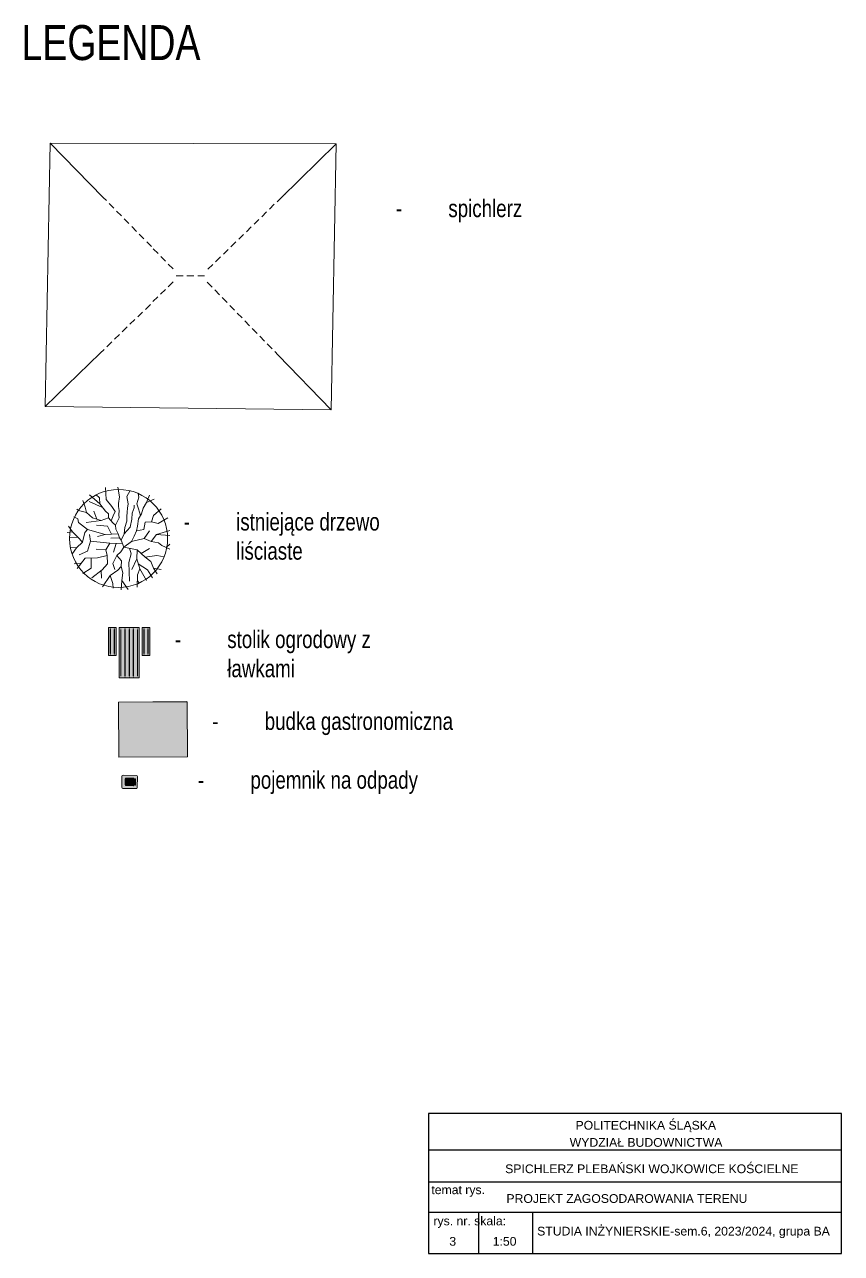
# Model space of a CAD drawing. Header units: millimetres. Extents: x 0 to 673989, y 0 to 383369.
# Drawn here: x 344383 to 356055, y 174675 to 192238 of the extents above; entities that cross this region are included whole.
import ezdxf

# ---------------------------------------------------------------- set-up
doc = ezdxf.new("R2010")
doc.units = ezdxf.units.MM
doc.header["$LTSCALE"] = 500
doc.layers.add('meble', color=5, linetype='Continuous', lineweight=80)
doc.layers.add('tabelka', color=3, linetype='Continuous', lineweight=15)
doc.layers.add('Tekst', color=1, linetype='Continuous')
doc.styles.add('CDMSTYLE', font='CDMSIMPL', dxfattribs={"width": 0.8, "bigfont": 'CDMBIGPL'})
doc.styles.add('PDF Arial', font='arial.ttf')

msp = doc.modelspace()

# ---------------------------------------------------------------- hatches: boundary and pattern name
at = {"layer": 'meble', "lineweight": 25, "true_color": 0xffffff, "transparency": 33554559}
for points in [[(348106, 189815), (348108, 189813), (348109, 189813), (348109, 189814), (348109, 189814)], [(345992, 181333), (345995, 181490), (345990, 181502), (345979, 181507), (345791, 181510), (345779, 181505), (345774, 181494), (345771, 181337), (345776, 181326), (345787, 181321), (345975, 181318), (345987, 181322)], [(345944, 181369), (345945, 181457), (345943, 181463), (345937, 181466), (345831, 181468), (345825, 181465), (345822, 181459), (345820, 181371), (345823, 181364), (345829, 181362), (345935, 181360), (345941, 181362)]]:
    msp.add_hatch(color=7, dxfattribs=at).paths.add_polyline_path(points)
h = msp.add_hatch(color=7, dxfattribs=at)
h.paths.add_polyline_path([(345692, 183620), (345667, 183620), (345667, 183612), (345665, 183612), (345665, 183620), (345610, 183620), (345610, 183612), (345607, 183612), (345607, 183620), (345582, 183620), (345582, 183222), (345607, 183222), (345607, 183230), (345610, 183230), (345610, 183222), (345665, 183222), (345665, 183230), (345667, 183230), (345667, 183222), (345692, 183222)], flags=0)
h.paths.add_polyline_path([(345665, 183593), (345667, 183593), (345667, 183248), (345665, 183248)], flags=0)
h.paths.add_polyline_path([(345607, 183593), (345610, 183593), (345610, 183248), (345607, 183248)], flags=0)
h = msp.add_hatch(color=7, dxfattribs=at)
h.paths.add_polyline_path([(346022, 183620), (345997, 183620), (345997, 183612), (345995, 183612), (345995, 183620), (345940, 183620), (345940, 183612), (345935, 183612), (345935, 183620), (345880, 183620), (345880, 183612), (345875, 183612), (345875, 183620), (345820, 183620), (345820, 183612), (345815, 183612), (345815, 183620), (345760, 183620), (345760, 183612), (345757, 183612), (345757, 183620), (345732, 183620), (345732, 182900), (345757, 182900), (345757, 182907), (345760, 182907), (345760, 182900), (345815, 182900), (345815, 182907), (345820, 182907), (345820, 182900), (345875, 182900), (345875, 182907), (345880, 182907), (345880, 182900), (345935, 182900), (345935, 182907), (345940, 182907), (345940, 182900), (345995, 182900), (345995, 182907), (345997, 182907), (345997, 182900), (346022, 182900)], flags=0)
h.paths.add_polyline_path([(345995, 183593), (345997, 183593), (345997, 182926), (345995, 182926)], flags=0)
h.paths.add_polyline_path([(345935, 183593), (345940, 183593), (345940, 182926), (345935, 182926)], flags=0)
h.paths.add_polyline_path([(345875, 183593), (345880, 183593), (345880, 182926), (345875, 182926)], flags=0)
h.paths.add_polyline_path([(345815, 183593), (345820, 183593), (345820, 182926), (345815, 182926)], flags=0)
h.paths.add_polyline_path([(345757, 183593), (345760, 183593), (345760, 182926), (345757, 182926)], flags=0)
h = msp.add_hatch(color=7, dxfattribs=at)
h.paths.add_polyline_path([(346062, 183620), (346062, 183222), (346087, 183222), (346087, 183230), (346090, 183230), (346090, 183222), (346145, 183222), (346145, 183230), (346147, 183230), (346147, 183222), (346172, 183222), (346172, 183620), (346147, 183620), (346147, 183612), (346145, 183612), (346145, 183620), (346090, 183620), (346090, 183612), (346087, 183612), (346087, 183620)], flags=0)
h.paths.add_polyline_path([(346090, 183593), (346090, 183248), (346087, 183248), (346087, 183593)], flags=0)
h.paths.add_polyline_path([(346147, 183593), (346147, 183248), (346145, 183248), (346145, 183593)], flags=0)

# ---------------------------------------------------------------- linework, layer by layer
at = {"layer": 'meble', "lineweight": 9}
for points in [[(344679, 186780), (344749, 190543)], [(347990, 189707), (348047, 189763), (348833, 190532), (344749, 190543), (345506, 189769), (345552, 189722)], [(348833, 190532), (348763, 186734)], [(348106, 189815), (348109, 189814)], [(345659, 189612), (345591, 189683)], [(345767, 189503), (345698, 189573)], [(347771, 189492), (347841, 189561)], [(347881, 189600), (347951, 189669)], [(345874, 189393), (345805, 189463)], [(345982, 189283), (345913, 189354)], [(347552, 189277), (347622, 189346)], [(347661, 189385), (347732, 189454)], [(346089, 189174), (346020, 189244)], [(347442, 189170), (347512, 189239)], [(346197, 189064), (346128, 189134)], [(346290, 188964), (346221, 189035)], [(347223, 188955), (347293, 189024)], [(347332, 189063), (347403, 189131)], [(346397, 188855), (346329, 188925)], [(346505, 188745), (346436, 188815)], [(347003, 188740), (347073, 188809)], [(347113, 188848), (347183, 188917)], [(346648, 188649), (346550, 188649)], [(346802, 188647), (346703, 188648)], [(346955, 188646), (346857, 188647)], [(346506, 188560), (346435, 188491)], [(347063, 188485), (346994, 188556)], [(346286, 188346), (346215, 188278)], [(346396, 188453), (346325, 188384)], [(347170, 188375), (347101, 188446)], [(347277, 188265), (347208, 188336)], [(346069, 188129), (345999, 188061)], [(346180, 188236), (346109, 188168)], [(347384, 188155), (347315, 188225)], [(347491, 188045), (347422, 188115)], [(345959, 188023), (345889, 187954)], [(347598, 187934), (347529, 188005)], [(345739, 187809), (345668, 187740)], [(345849, 187916), (345779, 187847)], [(347705, 187824), (347636, 187895)], [(347674, 187874), (347674, 187874)], [(347812, 187714), (347743, 187785)], [(345519, 187595), (345465, 187542), (344679, 186780), (348763, 186734), (348006, 187514), (347957, 187564)], [(345629, 187702), (345558, 187633)], [(347919, 187604), (347850, 187675)], [(345458, 185386), (345310, 185518)], [(345401, 185523), (345454, 185475), (345458, 185386), (345538, 185282), (345584, 185244), (345584, 185190), (345646, 185117), (345684, 185083), (345688, 185025), (345719, 184960), (345737, 184903), (345761, 184871), (345807, 184960), (345892, 185056), (345915, 185167), (345919, 185256), (345949, 185332), (345949, 185367)], [(345539, 185621), (345550, 185451), (345631, 185352), (345677, 185279), (345650, 185217), (345621, 185147)], [(345716, 185626), (345738, 185486), (345727, 185394), (345723, 185348), (345734, 185294), (345730, 185229), (345734, 185186), (345684, 185083)], [(345891, 185578), (345846, 185494), (345865, 185386), (345853, 185325), (345850, 185271), (345846, 185206), (345842, 185140), (345815, 185048), (345807, 184960)], [(346004, 185537), (346015, 185482), (345988, 185386), (346011, 185317), (346038, 185220)], [(346126, 185409), (346166, 185512)], [(345584, 185190), (345478, 185148), (345351, 185186), (345266, 185263), (345151, 185294), (345127, 185310)], [(345266, 185263), (345247, 185340), (345214, 185438)], [(345498, 185334), (345305, 185421)], [(345761, 184871), (345800, 184771), (345911, 184848), (345949, 184925), (345984, 185002), (345996, 185071), (346011, 185175), (346053, 185244), (346076, 185325), (346126, 185409), (346235, 185455)], [(346196, 185133), (346223, 185221), (346332, 185318)], [(345535, 184952), (345284, 185021), (345151, 185121), (345143, 185175), (345086, 185201)], [(345478, 185148), (345262, 185121)], [(345414, 185167), (345370, 185282)], [(345984, 185002), (346085, 185021), (346108, 185125), (346196, 185133), (346292, 185106), (346430, 185187)], [(345209, 184841), (345143, 184914), (345067, 184987), (344993, 184980)], [(345067, 184987), (345008, 185071)], [(345284, 185021), (345243, 184979), (345209, 184841), (345124, 184760)], [(345324, 184856), (345312, 184948)], [(345627, 184956), (345566, 185067), (345412, 185083)], [(345719, 184960), (345535, 184952), (345424, 184921)], [(346092, 184891), (346169, 185002)], [(346458, 184742), (346346, 184791), (346296, 184829), (346192, 184848), (346269, 184948), (346458, 184935)], [(346269, 184948), (346458, 185009)], [(345143, 184914), (345024, 184905)], [(345562, 184648), (345543, 184733), (345601, 184825), (345324, 184856), (345282, 184714), (345163, 184660)], [(345780, 184821), (345601, 184825)], [(346378, 184631), (346273, 184648), (346104, 184625), (345993, 184733), (345800, 184771), (345758, 184702), (345700, 184648), (345766, 184572), (345762, 184495), (345716, 184441), (345608, 184364), (345643, 184249), (345649, 184182)], [(345737, 184903), (345616, 184898)], [(345690, 184823), (345651, 184698)], [(345911, 184848), (346092, 184891), (346192, 184848)], [(346407, 184765), (346459, 184813)], [(345066, 184679), (345124, 184760), (345036, 184767)], [(345343, 184333), (345493, 184445), (345566, 184533), (345562, 184648), (345424, 184618), (345247, 184614), (345136, 184466)], [(345335, 184616), (345332, 184468), (345217, 184391)], [(345543, 184733), (345405, 184741)], [(345700, 184648), (345643, 184537), (345670, 184449)], [(345882, 184755), (345908, 184672), (345870, 184549), (345881, 184283)], [(345985, 184602), (345916, 184452)], [(345993, 184733), (345985, 184602), (346031, 184460), (345996, 184372), (345990, 184199)], [(346048, 184679), (346169, 184752)], [(346104, 184625), (346185, 184564), (346223, 184468), (346278, 184386)], [(345190, 184538), (345089, 184529)], [(345478, 184434), (345481, 184326)], [(345762, 184495), (345789, 184403), (345770, 184291), (345863, 184165)], [(346210, 184329), (346139, 184445), (346008, 184531)], [(346031, 184460), (346123, 184292)], [(346223, 184468), (346334, 184452)], [(345608, 184364), (345494, 184201)], [(345770, 184291), (345762, 184160)], [(345994, 184286), (346022, 184260)], [(346700, 182562), (345724, 182554)]]:
    msp.add_lwpolyline(points, dxfattribs=at)
at = {"layer": 'meble', "color": 8, "lineweight": 9, "true_color": 0x7e7e7e}
for points in [[(345692, 183620), (345667, 183620), (345667, 183612), (345665, 183612), (345665, 183620), (345610, 183620), (345610, 183612), (345607, 183612), (345607, 183620), (345582, 183620), (345582, 183222), (345607, 183222), (345607, 183230), (345610, 183230), (345610, 183222), (345665, 183222), (345665, 183230), (345667, 183230), (345667, 183222), (345692, 183222)], [(345607, 183593), (345610, 183593), (345610, 183248), (345607, 183248)], [(345665, 183593), (345667, 183593), (345667, 183248), (345665, 183248)], [(346022, 183620), (345997, 183620), (345997, 183612), (345995, 183612), (345995, 183620), (345940, 183620), (345940, 183612), (345935, 183612), (345935, 183620), (345880, 183620), (345880, 183612), (345875, 183612), (345875, 183620), (345820, 183620), (345820, 183612), (345815, 183612), (345815, 183620), (345760, 183620), (345760, 183612), (345757, 183612), (345757, 183620), (345732, 183620), (345732, 182900), (345757, 182900), (345757, 182907), (345760, 182907), (345760, 182900), (345815, 182900), (345815, 182907), (345820, 182907), (345820, 182900), (345875, 182900), (345875, 182907), (345880, 182907), (345880, 182900), (345935, 182900), (345935, 182907), (345940, 182907), (345940, 182900), (345995, 182900), (345995, 182907), (345997, 182907), (345997, 182900), (346022, 182900)], [(345757, 183593), (345760, 183593), (345760, 182926), (345757, 182926)], [(345815, 183593), (345820, 183593), (345820, 182926), (345815, 182926)], [(345875, 183593), (345880, 183593), (345880, 182926), (345875, 182926)], [(345935, 183593), (345940, 183593), (345940, 182926), (345935, 182926)], [(345995, 183593), (345997, 183593), (345997, 182926), (345995, 182926)], [(346062, 183620), (346062, 183222), (346087, 183222), (346087, 183230), (346090, 183230), (346090, 183222), (346145, 183222), (346145, 183230), (346147, 183230), (346147, 183222), (346172, 183222), (346172, 183620), (346147, 183620), (346147, 183612), (346145, 183612), (346145, 183620), (346090, 183620), (346090, 183612), (346087, 183612), (346087, 183620)], [(346090, 183593), (346090, 183248), (346087, 183248), (346087, 183593)], [(346147, 183593), (346147, 183248), (346145, 183248), (346145, 183593)]]:
    msp.add_lwpolyline(points, close=True, dxfattribs=at)
at = {"layer": 'meble', "lineweight": 9}
for points in [[(346708, 182560), (345724, 182554), (345729, 181766), (346713, 181773)], [(345992, 181333), (345987, 181322), (345975, 181318), (345787, 181321), (345776, 181326), (345771, 181337), (345774, 181494), (345779, 181505), (345791, 181510), (345979, 181507), (345990, 181502), (345995, 181490)], [(345944, 181369), (345941, 181362), (345935, 181360), (345829, 181362), (345823, 181364), (345820, 181371), (345822, 181459), (345825, 181465), (345831, 181468), (345937, 181466), (345943, 181463), (345945, 181457)], [(345958, 181368), (345959, 181366), (345961, 181365), (345962, 181365), (345964, 181365), (345966, 181366), (345967, 181368), (345969, 181457), (345967, 181458), (345966, 181459), (345964, 181459), (345962, 181459), (345961, 181458), (345959, 181457)]]:
    msp.add_lwpolyline(points, close=True, dxfattribs=at)
at = {"layer": 'meble', "lineweight": 0}
msp.add_circle((345726, 184893), 701, dxfattribs=at)
at = {"layer": 'meble', "color": 7, "lineweight": 0, "true_color": 0xffffff, "transparency": 33554559}
for points in [[(348106, 189815), (348108, 189815), (348107, 189815)], [(348109, 189814), (348108, 189815), (348108, 189815), (348107, 189815)], [(348109, 189814), (348109, 189814), (348108, 189815), (348109, 189814)], [(346708, 182560), (345724, 182554), (346713, 181773), (345729, 181766)]]:
    msp.add_solid(points, dxfattribs=at)
at = {"layer": 'tabelka', "lineweight": 25}
msp.add_lwpolyline([(356055, 174675), (356055, 176673), (350155, 176673), (350155, 174675)], close=True, dxfattribs=at)
for points in [[(350155, 176154), (356055, 176154)], [(350155, 175699), (356055, 175699)], [(350155, 175263), (356055, 175263)], [(350871, 175263), (350871, 174675)], [(351641, 175263), (351641, 174675)]]:
    msp.add_lwpolyline(points, dxfattribs=at)

# ---------------------------------------------------------------- texts
at = {"layer": 'Tekst', "color": 1, "lineweight": 25, "attachment_point": 1, "style": 'CDMSTYLE'}
for s, width, gutter_width, insert, char_height in [('LEGENDA', 6849.36, 1.25, (344339, 192231), 500), ('\\pxi-3,l4,t4;-^Ispichlerz', 3776.6, 12.5, (349438, 189736), 250), ('\\pxi-3,l4,t4;-^Iistniejące drzewo liściaste', 3776.6, 12.5, (346406, 185257), 250), ('\\pxi-3,l4,t4;-^Istolik ogrodowy z ławkami', 3776.6, 12.5, (346279, 183577), 250), ('\\pxi-3,l4,t4;-^Ibudka gastronomiczna ', 3776.6, 12.5, (346814, 182407), 250), ('\\pxi-3,l4,t4;-^Ipojemnik na odpady', 3776.6, 12.5, (346610, 181567), 250)]:
    msp.add_mtext_dynamic_manual_height_columns(s, width=width, gutter_width=gutter_width, heights=[0], dxfattribs=dict(at, insert=insert, char_height=char_height))
at = {"layer": 'Tekst', "lineweight": 25, "attachment_point": 7, "style": 'PDF Arial'}
for s, insert, char_height in [('POLITECHNIKA ŚLĄSKA', (352255, 176407), 124.99), ('WYDZIAŁ BUDOWNICTWA', (352172, 176197), 124.99), ('SPICHLERZ PLEBAŃSKI WOJKOWICE KOŚCIELNE', (351250, 175820), 124.99), ('temat rys.', (350195, 175484), 125), ('PROJEKT ZAGOSODAROWANIA TERENU ', (351268, 175395), 124.99), ('rys. nr. skala:', (350225, 175039), 124.99), ('STUDIA INŻYNIERSKIE-sem.6, 2023/2024, grupa BA', (351707, 174893), 124.99), ('3', (350452, 174783), 125), ('1:50', (351072, 174783), 125)]:
    msp.add_mtext(s, dxfattribs=dict(at, insert=insert, char_height=char_height))

doc.saveas('drawing.dxf')
